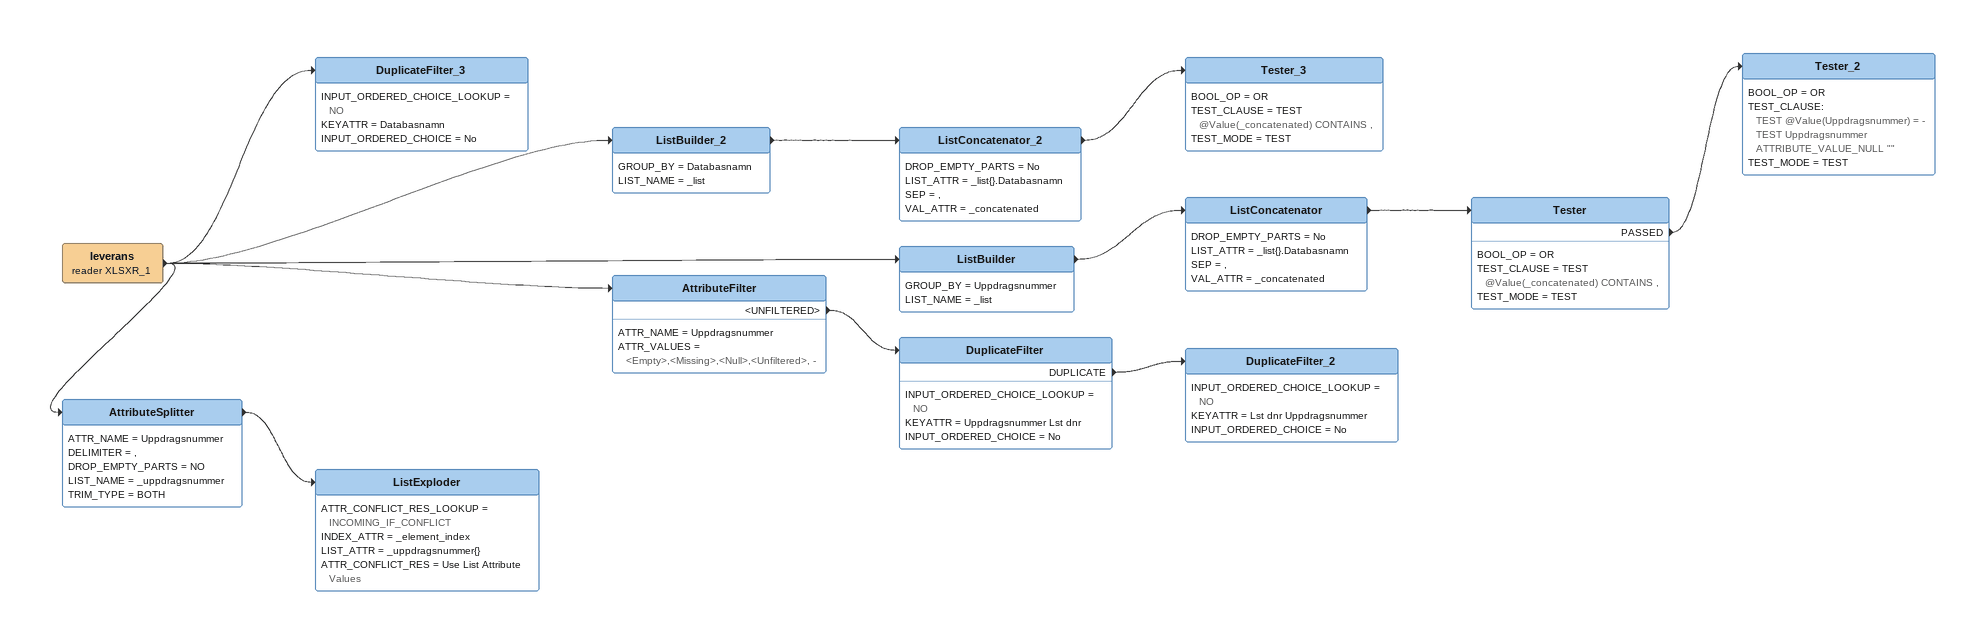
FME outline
leverans (reader XLSXR_1)
    -> AttributeFilter
    -> ListBuilder
    -> ListBuilder_2
    -> DuplicateFilter_3
    -> AttributeSplitter
DuplicateFilter_3
    INPUT_ORDERED_CHOICE_LOOKUP = NO
    KEYATTR = Databasnamn
    INPUT_ORDERED_CHOICE = No
ListBuilder_2
    GROUP_BY = Databasnamn
    LIST_NAME = _list
    -> ListConcatenator_2
ListConcatenator_2
    DROP_EMPTY_PARTS = No
    LIST_ATTR = _list{}.Databasnamn
    SEP = ,
    VAL_ATTR = _concatenated
    -> Tester_3
Tester_3
    BOOL_OP = OR
    TEST_CLAUSE = TEST @Value(_concatenated) CONTAINS ,
    TEST_MODE = TEST
ListBuilder
    GROUP_BY = Uppdragsnummer
    LIST_NAME = _list
    -> ListConcatenator
ListConcatenator
    DROP_EMPTY_PARTS = No
    LIST_ATTR = _list{}.Databasnamn
    SEP = ,
    VAL_ATTR = _concatenated
    -> Tester
Tester
    BOOL_OP = OR
    TEST_CLAUSE = TEST @Value(_concatenated) CONTAINS ,
    TEST_MODE = TEST
    PASSED -> Tester_2
Tester_2
    BOOL_OP = OR
    TEST_CLAUSE:
      TEST @Value(Uppdragsnummer) = -
      TEST Uppdragsnummer ATTRIBUTE_VALUE_NULL ""
    TEST_MODE = TEST
AttributeFilter
    ATTR_NAME = Uppdragsnummer
    ATTR_VALUES = <Empty>,<Missing>,<Null>,<Unfiltered>, -
    <UNFILTERED> -> DuplicateFilter
DuplicateFilter
    INPUT_ORDERED_CHOICE_LOOKUP = NO
    KEYATTR = Uppdragsnummer Lst dnr
    INPUT_ORDERED_CHOICE = No
    DUPLICATE -> DuplicateFilter_2
DuplicateFilter_2
    INPUT_ORDERED_CHOICE_LOOKUP = NO
    KEYATTR = Lst dnr Uppdragsnummer
    INPUT_ORDERED_CHOICE = No
AttributeSplitter
    ATTR_NAME = Uppdragsnummer
    DELIMITER = ,
    DROP_EMPTY_PARTS = NO
    LIST_NAME = _uppdragsnummer
    TRIM_TYPE = BOTH
    -> ListExploder
ListExploder
    ATTR_CONFLICT_RES_LOOKUP = INCOMING_IF_CONFLICT
    INDEX_ATTR = _element_index
    LIST_ATTR = _uppdragsnummer{}
    ATTR_CONFLICT_RES = Use List Attribute Values
